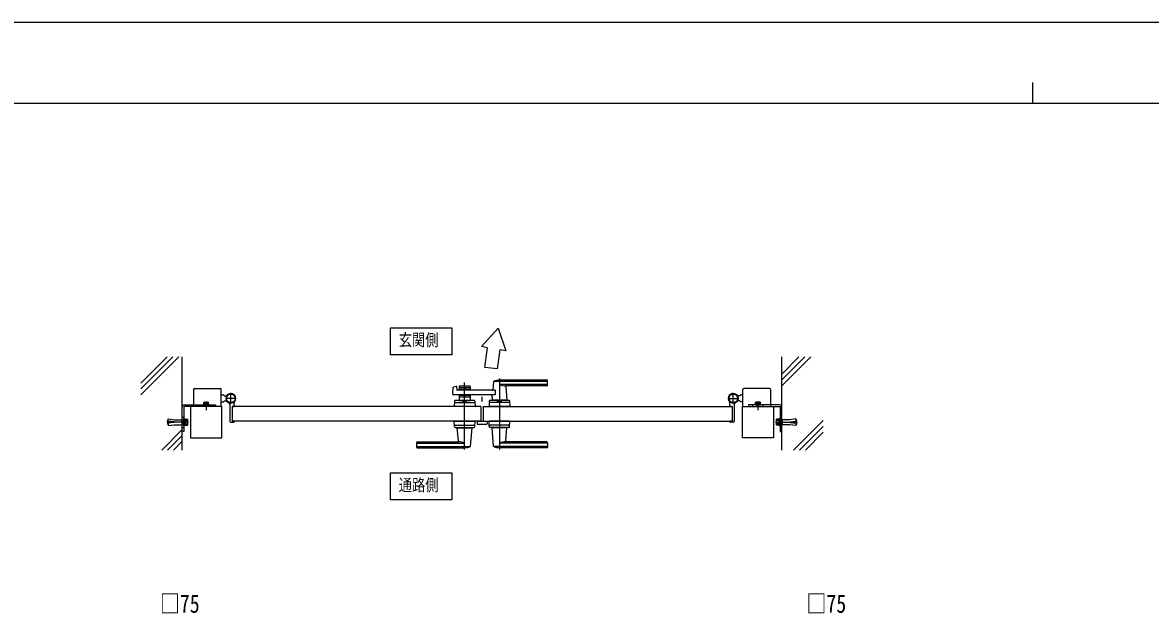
# Model space of a CAD drawing. Units: millimetres, scale not verified. Extents: x -4205 to 4205, y -2970 to 2970.
# Drawn here: x -2441 to 279, y 1535 to 2970 of the extents above; entities that cross this region are included whole.
import ezdxf
from ezdxf.enums import TextEntityAlignment as Align

# ---------------------------------------------------------------- set-up
doc = ezdxf.new("R2010")
doc.units = ezdxf.units.MM
doc.header["$LTSCALE"] = 20
for name, color, linetype in [('0-2_USER1', 3, 'Continuous'), ('0-3_YKK_12', 2, 'Continuous'), ('0-4_YKK_A1', 4, 'Continuous'), ('0-5_YKK_D', 6, 'Continuous'), ('0-6_YKK_ZWAK', 7, 'Continuous')]:
    doc.layers.add(name, color=color, linetype=linetype)
doc.styles.add('ＭＳ ゴシック', font='')
doc.styles.get('ＭＳ ゴシック').set_extended_font_data('MS Gothic')

msp = doc.modelspace()

# ---------------------------------------------------------------- linework, layer by layer
at = {"layer": '0-2_USER1'}
for points in [[(-1553.81, 2168.5), (-1553.81, 2233.5), (-1406.15, 2233.5), (-1406.15, 2168.5)], [(-1553.81, 1818.5), (-1553.81, 1883.5), (-1406.15, 1883.5), (-1406.15, 1818.5)]]:
    msp.add_lwpolyline(points, close=True, dxfattribs=at)
at = {"layer": '0-3_YKK_12'}
msp.add_line((-1332.98, 2056), (-1332.98, 2067.32), dxfattribs=at)
at = {"layer": '0-4_YKK_A1'}
for p, q in [((-1294.13, 2232.73), (-1334.35, 2188.21)), ((-1294.13, 2232.73), (-1275.27, 2177.8)), ((-1320.01, 2185.69), (-1334.35, 2188.21)), ((-1275.27, 2177.8), (-1290.04, 2180.4)), ((-2155.98, 2100.28), (-2092.76, 2163.5)), ((-2155.98, 2086.13), (-2078.62, 2163.5)), ((-2155.98, 2071.99), (-2064.47, 2163.5)), ((-2055.98, 1938.5), (-2055.98, 2163.5)), ((-609.98, 1938.5), (-609.98, 2163.5)), ((-609.98, 2122.1), (-568.58, 2163.5)), ((-609.98, 2107.96), (-554.44, 2163.5)), ((-609.98, 2093.82), (-540.3, 2163.5)), ((-1296.48, 2134.82), (-1326.31, 2138)), ((-1374.98, 1940.5), (-1374.98, 2102.06)), ((-1305.03, 2103.89), (-1306.73, 2084.81)), ((-1175.98, 2104.48), (-1304.77, 2104.48)), ((-1290.98, 2111.5), (-1290.98, 1940.5)), ((-1175.98, 2107.5), (-1290.98, 2107.5)), ((-1175.98, 2096.83), (-1290.98, 2096.83)), ((-1174.98, 2095.5), (-1174.98, 2106.5)), ((-2028.98, 2085), (-2028.98, 2043.5)), ((-2026.98, 2087), (-1963.98, 2087)), ((-1961.98, 2043.5), (-1961.98, 2085)), ((-1961.98, 2072), (-1956.98, 2072)), ((-1954.48, 2069.5), (-1956.98, 2072)), ((-1954.48, 2069.5), (-1948.79, 2069.5)), ((-1938.98, 2050.5), (-1938.98, 2076.5)), ((-1403.81, 2074.16), (-1402.59, 2089.57)), ((-1401.08, 2091.35), (-1395.66, 2092.7)), ((-1394.42, 2091.78), (-1394.03, 2083.95)), ((-1301.42, 2083), (-1393.03, 2083)), ((-1388.48, 2091.5), (-1388.48, 2083)), ((-1361.48, 2088.5), (-1388.48, 2088.5)), ((-1388.48, 2072), (-1388.48, 2058.5)), ((-1386.48, 2093.5), (-1363.48, 2093.5)), ((-1377.4, 2084.5), (-1386.48, 2084.5)), ((-1377.4, 2070.5), (-1386.48, 2070.5)), ((-1375.34, 2086.15), (-1376.69, 2084.79)), ((-1375.34, 2068.85), (-1376.69, 2070.21)), ((-1374.63, 2086.15), (-1373.28, 2084.79)), ((-1374.63, 2068.85), (-1373.28, 2070.21)), ((-1363.48, 2084.5), (-1372.57, 2084.5)), ((-1363.48, 2070.5), (-1372.57, 2070.5)), ((-1361.48, 2091.5), (-1361.48, 2083)), ((-1361.48, 2072), (-1361.48, 2058.5)), ((-1176.98, 2093.5), (-1276, 2093.5)), ((-1275.81, 2091.31), (-1273.01, 2059.82)), ((-726.98, 2050.5), (-726.98, 2076.5)), ((-711.48, 2069.5), (-717.17, 2069.5)), ((-711.48, 2069.5), (-708.98, 2072)), ((-703.98, 2072), (-708.98, 2072)), ((-703.98, 2043.5), (-703.98, 2085)), ((-638.98, 2087), (-701.98, 2087)), ((-636.98, 2085), (-636.98, 2043.5)), ((-2055.98, 1983.5), (-2055.98, 2042.5)), ((-2010.98, 2043.5), (-2010.98, 2047.5)), ((-1992.23, 2049.1), (-2004.73, 2049.1)), ((-2004.73, 2049.1), (-2004.73, 2047.5)), ((-1992.23, 2047.5), (-2004.73, 2047.5)), ((-2003.48, 2054.3), (-2004.25, 2053.85)), ((-2004.06, 2049.1), (-2004.06, 2050.3)), ((-2003.48, 2054.3), (-1993.48, 2054.3)), ((-2001.37, 2050.3), (-2001.37, 2053.85)), ((-1998.48, 2055.81), (-1998.48, 2034.87)), ((-1998.48, 2043.5), (-1998.48, 2047.5)), ((-1995.59, 2050.3), (-1995.59, 2053.85)), ((-1993.48, 2054.3), (-1992.71, 2053.85)), ((-1992.91, 2049.1), (-1992.91, 2050.3)), ((-1992.71, 2050.3), (-1992.71, 2053.85)), ((-1992.23, 2049.1), (-1992.23, 2047.5)), ((-1985.98, 2043.5), (-1985.98, 2047.5)), ((-1961.98, 2055), (-1956.98, 2055)), ((-1954.48, 2057.5), (-1956.98, 2055)), ((-1954.48, 2057.5), (-1948.79, 2057.5)), ((-1925.98, 2063.5), (-1951.98, 2063.5)), ((-1940.98, 2048.56), (-1940.98, 2008)), ((-1935.98, 2043.5), (-1935.98, 2008.5)), ((-1935.98, 2043.5), (-1935.98, 2008.5)), ((-1335.98, 2043.5), (-1935.98, 2043.5)), ((-1935.68, 2043.8), (-1931.48, 2043.8)), ((-1930.98, 2044.3), (-1930.98, 2053.34)), ((-1399.54, 2056.57), (-1399.98, 2043.5)), ((-1349.98, 2043.5), (-1399.98, 2043.5)), ((-1397.71, 2053.5), (-1352.25, 2053.5)), ((-1352.41, 2058.5), (-1397.55, 2058.5)), ((-1361.48, 2066.5), (-1388.48, 2066.5)), ((-1388.48, 2058.5), (-1361.48, 2058.5)), ((-1379.48, 2055.7), (-1379.48, 2058.5)), ((-1379.48, 2055.7), (-1370.48, 2055.7)), ((-1350.42, 2056.57), (-1349.98, 2043.5)), ((-1329.98, 2043.5), (-729.98, 2043.5)), ((-1315.54, 2056.57), (-1315.98, 2043.5)), ((-1265.98, 2043.5), (-1315.98, 2043.5)), ((-1268.25, 2053.5), (-1313.71, 2053.5)), ((-1268.41, 2058.5), (-1313.55, 2058.5)), ((-1272.98, 2059.49), (-1308.98, 2059.49)), ((-1308.98, 2058.5), (-1308.98, 2059.49)), ((-1308.35, 2066.55), (-1308.95, 2059.82)), ((-1273.31, 2059.49), (-1308.65, 2059.49)), ((-1305.98, 2059.49), (-1308.15, 2059.49)), ((-1295.73, 2043.5), (-1286.23, 2043.5)), ((-1295.48, 2055.7), (-1295.48, 2058.5)), ((-1273.31, 2059.49), (-1275.98, 2059.49)), ((-1272.98, 2058.5), (-1272.98, 2059.49)), ((-1266.42, 2056.57), (-1265.98, 2043.5)), ((-739.98, 2063.5), (-713.98, 2063.5)), ((-734.98, 2044.3), (-734.98, 2053.34)), ((-730.28, 2043.8), (-734.48, 2043.8)), ((-729.98, 2043.5), (-729.98, 2008.5)), ((-729.98, 2043.5), (-729.98, 2008.5)), ((-724.98, 2048.56), (-724.98, 2008)), ((-711.48, 2057.5), (-717.17, 2057.5)), ((-711.48, 2057.5), (-708.98, 2055)), ((-703.98, 2055), (-708.98, 2055)), ((-679.98, 2043.5), (-679.98, 2047.5)), ((-673.73, 2049.1), (-661.23, 2049.1)), ((-673.73, 2049.1), (-673.73, 2047.5)), ((-673.73, 2047.5), (-661.23, 2047.5)), ((-672.48, 2054.3), (-673.25, 2053.85)), ((-673.25, 2050.3), (-673.25, 2053.85)), ((-673.06, 2049.1), (-673.06, 2050.3)), ((-662.48, 2054.3), (-672.48, 2054.3)), ((-670.37, 2050.3), (-670.37, 2053.85)), ((-667.48, 2055.81), (-667.48, 2034.87)), ((-667.48, 2043.5), (-667.48, 2047.5)), ((-664.59, 2050.3), (-664.59, 2053.85)), ((-662.48, 2054.3), (-661.71, 2053.85)), ((-661.91, 2049.1), (-661.91, 2050.3)), ((-661.23, 2049.1), (-661.23, 2047.5)), ((-654.98, 2043.5), (-654.98, 2047.5)), ((-609.98, 1983.5), (-609.98, 2042.5)), ((-2090.87, 2008.31), (-2090.27, 2013.25)), ((-2090.37, 2008.25), (-2089.71, 2013.69)), ((-2090.27, 2013.25), (-2089.71, 2013.69)), ((-2055.98, 2018.5), (-2051.98, 2018.5)), ((-2048.38, 2013.51), (-2043.46, 2013.51)), ((-2042.88, 2012.5), (-2043.46, 2013.51)), ((-623.08, 2012.5), (-622.5, 2013.51)), ((-617.58, 2013.51), (-622.5, 2013.51)), ((-609.98, 2018.5), (-613.98, 2018.5)), ((-575.69, 2013.25), (-576.25, 2013.69)), ((-575.59, 2008.25), (-576.25, 2013.69)), ((-575.09, 2008.31), (-575.69, 2013.25)), ((-2105.63, 1938.5), (-2055.98, 1988.14)), ((-2040.88, 2006), (-2093.29, 2006)), ((-2090.98, 2010.5), (-2091.48, 2010)), ((-2091.48, 2010), (-2091.48, 2002)), ((-2091.48, 2002), (-2090.98, 2001.5)), ((-2090.98, 2010.5), (-2090.98, 2001.5)), ((-2090.98, 2010.5), (-2090.61, 2010.46)), ((-2090.98, 2001.5), (-2090.61, 2001.54)), ((-2075.98, 2006.5), (-2090.87, 2008.31)), ((-2075.98, 2005.5), (-2090.87, 2003.69)), ((-2090.87, 2003.69), (-2090.27, 1998.75)), ((-2090.37, 2003.75), (-2089.71, 1998.31)), ((-2090.27, 1998.75), (-2089.71, 1998.31)), ((-2089.71, 1998.29), (-2075.65, 2000)), ((-2075.98, 2005.5), (-2075.98, 2006.5)), ((-2075.65, 2000), (-2056.48, 2000)), ((-2056.48, 2012), (-2056.48, 2000)), ((-2055.98, 2011.5), (-2056.48, 2012)), ((-2055.98, 2000.5), (-2056.48, 2000)), ((-2055.98, 2000.5), (-2055.98, 2011.5)), ((-2051.98, 2006), (-2055.98, 2006)), ((-2055.98, 1993.5), (-2051.98, 1993.5)), ((-2048.38, 1998.75), (-2050.38, 1998.75)), ((-2048.38, 2009.75), (-2043.46, 2009.75)), ((-2048.38, 2002.25), (-2043.46, 2002.25)), ((-2042.88, 1999.5), (-2043.46, 1998.49)), ((-2042.88, 1999.5), (-2042.88, 2012.5)), ((-1938.98, 2006), (-1931.98, 2006)), ((-1935.68, 2008.2), (-1931.48, 2008.2)), ((-1930.98, 2007.7), (-1930.98, 2007)), ((-1399.54, 1995.43), (-1399.98, 2008.5)), ((-1399.98, 2008.5), (-1349.98, 2008.5)), ((-1397.71, 1998.5), (-1352.25, 1998.5)), ((-1397.55, 1993.5), (-1352.41, 1993.5)), ((-1392.98, 1993.5), (-1392.98, 1992.5)), ((-1392.98, 1992.5), (-1356.98, 1992.5)), ((-1390.15, 1960.68), (-1392.96, 1992.17)), ((-1360.93, 1948.1), (-1357.01, 1992.17)), ((-1356.98, 1993.5), (-1356.98, 1992.5)), ((-1350.42, 1995.43), (-1349.98, 2008.5)), ((-1344.98, 2008.5), (-1344.98, 2002)), ((-1344.98, 2008.5), (-1320.98, 2008.5)), ((-1343.98, 2001), (-1321.98, 2001)), ((-1320.98, 2008.5), (-1320.98, 2002)), ((-1315.54, 1995.43), (-1315.98, 2008.5)), ((-1265.98, 2008.5), (-1315.98, 2008.5)), ((-1268.25, 1998.5), (-1313.71, 1998.5)), ((-1268.41, 1993.5), (-1313.55, 1993.5)), ((-1308.98, 1993.5), (-1308.98, 1992.5)), ((-1272.98, 1992.5), (-1308.98, 1992.5)), ((-1305.03, 1948.1), (-1308.95, 1992.17)), ((-1275.81, 1960.68), (-1273, 1992.17)), ((-1272.98, 1993.5), (-1272.98, 1992.5)), ((-1266.42, 1995.43), (-1265.98, 2008.5)), ((-734.98, 2007.7), (-734.98, 2007)), ((-730.28, 2008.2), (-734.48, 2008.2)), ((-726.98, 2006), (-733.98, 2006)), ((-625.08, 2006), (-572.67, 2006)), ((-623.08, 1999.5), (-623.08, 2012.5)), ((-623.08, 1999.5), (-622.5, 1998.49)), ((-617.58, 2009.75), (-622.5, 2009.75)), ((-617.58, 2002.25), (-622.5, 2002.25)), ((-617.58, 1998.75), (-615.58, 1998.75)), ((-613.98, 2006), (-609.98, 2006)), ((-609.98, 1993.5), (-613.98, 1993.5)), ((-609.98, 2011.5), (-609.48, 2012)), ((-609.98, 2000.5), (-609.98, 2011.5)), ((-609.98, 2000.5), (-609.48, 2000)), ((-609.48, 2012), (-609.48, 2000)), ((-590.31, 2000), (-609.48, 2000)), ((-576.25, 1998.29), (-590.31, 2000)), ((-589.98, 2006.5), (-575.09, 2008.31)), ((-589.98, 2005.5), (-589.98, 2006.5)), ((-589.98, 2005.5), (-575.09, 2003.69)), ((-581.45, 1938.5), (-509.98, 2009.97)), ((-575.59, 2003.75), (-576.25, 1998.31)), ((-575.69, 1998.75), (-576.25, 1998.31)), ((-575.09, 2003.69), (-575.69, 1998.75)), ((-574.98, 2010.5), (-575.35, 2010.46)), ((-574.98, 2001.5), (-575.35, 2001.54)), ((-574.98, 2010.5), (-574.48, 2010)), ((-574.98, 2010.5), (-574.98, 2001.5)), ((-574.48, 2002), (-574.98, 2001.5)), ((-574.48, 2010), (-574.48, 2002)), ((-567.31, 1938.5), (-509.98, 1995.83)), ((-2091.48, 1938.5), (-2055.98, 1974)), ((-2077.34, 1938.5), (-2055.98, 1959.86)), ((-553.17, 1938.5), (-509.98, 1981.69)), ((-1490.98, 1956.5), (-1490.98, 1945.5)), ((-1489.98, 1955.17), (-1374.98, 1955.17)), ((-1489.98, 1947.52), (-1361.19, 1947.52)), ((-1489.98, 1944.5), (-1374.98, 1944.5)), ((-1488.98, 1958.5), (-1389.96, 1958.5)), ((-1175.98, 1947.52), (-1304.77, 1947.52)), ((-1175.98, 1955.17), (-1290.98, 1955.17)), ((-1175.98, 1944.5), (-1290.98, 1944.5)), ((-1176.98, 1958.5), (-1276, 1958.5)), ((-1174.98, 1956.5), (-1174.98, 1945.5))]:
    msp.add_line(p, q, dxfattribs=at)
for points in [[(-1301.42, 2083), (-1301.42, 2072), (-1401.81, 2072)], [(-2051.98, 2042.5), (-2051.98, 1983.5), (-2055.98, 1983.5)], [(-2050.98, 2047.5), (-1975.98, 2047.5), (-1975.98, 2043.5), (-2050.98, 2043.5)], [(-1992.71, 2050.3), (-2004.25, 2050.3), (-2004.25, 2053.85)], [(-2001.53, 2054.3), (-2000.38, 2051.94), (-1998.48, 2050.93)], [(-1995.43, 2054.3), (-1996.58, 2051.94), (-1998.48, 2050.93)], [(-1335.98, 2043.5), (-1335.98, 2008.5), (-1935.98, 2008.5)], [(-1379.48, 2055.7), (-1370.48, 2055.7), (-1370.48, 2058.5)], [(-1329.98, 2043.5), (-1329.98, 2008.5), (-729.98, 2008.5)], [(-1295.48, 2055.7), (-1286.48, 2055.7), (-1286.48, 2058.5)], [(-614.98, 2047.5), (-689.98, 2047.5), (-689.98, 2043.5), (-614.98, 2043.5)], [(-673.25, 2050.3), (-661.71, 2050.3), (-661.71, 2053.85)], [(-670.53, 2054.3), (-669.38, 2051.94), (-667.48, 2050.93)], [(-664.43, 2054.3), (-665.58, 2051.94), (-667.48, 2050.93)], [(-613.98, 2042.5), (-613.98, 1983.5), (-609.98, 1983.5)], [(-2089.71, 2013.71), (-2075.65, 2012), (-2056.48, 2012)], [(-2050.38, 2013.25), (-2048.38, 2013.25), (-2048.38, 1998.75)], [(-2048.38, 2013.51), (-2048.38, 1998.49), (-2043.46, 1998.49)], [(-617.58, 2013.51), (-617.58, 1998.49), (-622.5, 1998.49)], [(-615.58, 2013.25), (-617.58, 2013.25), (-617.58, 1998.75)], [(-576.25, 2013.71), (-590.31, 2012), (-609.48, 2012)]]:
    msp.add_lwpolyline(points, dxfattribs=at)
for points in [[(-2035.98, 1968.5), (-1960.98, 1968.5), (-1960.98, 2043.5), (-2035.98, 2043.5)], [(-629.98, 1968.5), (-704.98, 1968.5), (-704.98, 2043.5), (-629.98, 2043.5)], [(-2051.98, 1997.5), (-2051.98, 2014.5), (-2050.38, 2014.5), (-2050.38, 1997.5)], [(-613.98, 1997.5), (-613.98, 2014.5), (-615.58, 2014.5), (-615.58, 1997.5)]]:
    msp.add_lwpolyline(points, close=True, dxfattribs=at)
for centre, radius in [((-1938.98, 2063.5), 11.5), ((-1938.98, 2063.5), 10.35), ((-726.98, 2063.5), 11.5), ((-726.98, 2063.5), 10.35)]:
    msp.add_circle(centre, radius, dxfattribs=at)
for centre, radius, start, end in [((-9321.1, 3217.58), 8067.36, 352.30953, 352.65116), ((-626.98, 2063.5), 673.28, 170.00114, 173.91932), ((-1304.04, 2103.81), 1, 113.30607, 174.91858), ((-1290.98, 2073.5), 34, 90, 113.30607), ((-1277.19, 2123.48), 30, 242.63879, 272.27092), ((-1176.98, 2095.5), 2, 270, 0), ((-1175.98, 2106.5), 1, 0, 90), ((-1175.98, 2103.48), 1, 0, 90), ((-1175.98, 2097.83), 1, 270, 0), ((-2026.98, 2085), 2, 90, 180), ((-1963.98, 2085), 2, 0, 90), ((-1938.98, 2063.5), 11.5, 321.98772, 244.89722), ((-1401.81, 2074), 2, 175.49449, 270), ((-1400.6, 2089.41), 2, 104.03624, 175.49449), ((-1395.42, 2091.73), 1, 2.86241, 104.03624), ((-1393.03, 2084), 1, 182.86241, 270), ((-1386.48, 2091.5), 2, 90, 180), ((-1386.48, 2086.5), 2, 180, 270), ((-1386.48, 2068.5), 2, 90, 180), ((-1377.4, 2085.5), 1, 270, 315), ((-1377.4, 2069.5), 1, 45, 90), ((-1374.98, 2085.79), 0.5, 45, 135), ((-1374.98, 2069.21), 0.5, 225, 315), ((-1372.57, 2085.5), 1, 225, 270), ((-1372.57, 2069.5), 1, 90, 135), ((-1363.48, 2091.5), 2, 0, 90), ((-1363.48, 2086.5), 2, 270, 0), ((-1363.48, 2068.5), 2, 0, 90), ((-1313.33, 2066.99), 5, 354.91858, 90), ((-1308.72, 2084.99), 2, 270, 354.91858), ((-1273.82, 2091.5), 2, 90, 185.08142), ((-726.98, 2063.5), 11.5, 295.10278, 218.01228), ((-701.98, 2085), 2, 90, 180), ((-638.98, 2085), 2, 0, 90), ((-2050.98, 2042.5), 5, 90, 180), ((-2050.98, 2042.5), 1, 90, 180), ((-2002.81, 2051.74), 2.56, 55.61575, 124.38425), ((-1998.48, 2044.75), 9.55, 72.41205, 107.58795), ((-1994.15, 2051.74), 2.56, 55.61575, 124.38425), ((-1945.98, 2048.56), 5, 0.00002, 64.89722), ((-1935.68, 2043.5), 0.3, 90, 180), ((-1931.48, 2044.3), 0.5, 270, 0), ((-1925.98, 2053.34), 5, 141.98772, 180), ((-1397.71, 2051.5), 2, 90, 178.09085), ((-1397.55, 2056.5), 2, 90, 178.09085), ((-1374.98, 2046.09), 10.61, 64.90378, 115.09622), ((-1352.41, 2056.5), 2, 1.90915, 90), ((-1352.25, 2051.5), 2, 1.90915, 90), ((-1313.71, 2051.5), 2, 90, 178.09085), ((-1313.55, 2056.5), 2, 90, 178.09085), ((-1308.65, 2059.79), 0.3, 174.91858, 270), ((-1290.98, 2046.09), 10.61, 64.90378, 115.09622), ((-1273.31, 2059.79), 0.3, 270, 5.08142), ((-1268.41, 2056.5), 2, 1.90915, 90), ((-1268.25, 2051.5), 2, 1.90915, 90), ((-739.98, 2053.34), 5, 0, 38.01228), ((-734.48, 2044.3), 0.5, 180, 270), ((-730.28, 2043.5), 0.3, 0, 90), ((-719.98, 2048.56), 5, 115.10278, 179.99998), ((-671.81, 2051.74), 2.56, 55.61575, 124.38425), ((-667.48, 2044.75), 9.55, 72.41205, 107.58795), ((-663.15, 2051.74), 2.56, 55.61575, 124.38425), ((-614.98, 2042.5), 5, 0, 90), ((-614.98, 2042.5), 1, 0, 90), ((-2046.2, 2011.63), 3.32, 325.61575, 34.38425), ((-619.76, 2011.63), 3.32, 145.61575, 214.38425), ((-2055.3, 2006), 12.42, 342.41205, 17.58795), ((-2046.2, 2000.37), 3.32, 325.61575, 34.38425), ((-1938.98, 2008), 2, 180, 270), ((-1935.68, 2008.5), 0.3, 180, 270), ((-1931.98, 2007), 1, 270, 0), ((-1931.48, 2007.7), 0.5, 0, 90), ((-1397.71, 2000.5), 2, 181.90915, 270), ((-1397.55, 1995.5), 2, 181.90915, 270), ((-1392.66, 1992.2), 0.3, 90, 185.08142), ((-1357.31, 1992.2), 0.3, 354.91858, 90), ((-1352.41, 1995.5), 2, 270, 358.09085), ((-1352.25, 2000.5), 2, 270, 358.09085), ((-1343.98, 2002), 1, 180, 270), ((-1321.98, 2002), 1, 270, 360), ((-1313.71, 2000.5), 2, 181.90915, 270), ((-1313.55, 1995.5), 2, 181.90915, 270), ((-1308.65, 1992.2), 0.3, 90, 185.08142), ((-1273.3, 1992.2), 0.3, 354.91858, 90), ((-1268.41, 1995.5), 2, 270, 358.09085), ((-1268.25, 2000.5), 2, 270, 358.09085), ((-734.48, 2007.7), 0.5, 90, 180), ((-733.98, 2007), 1, 180, 270), ((-730.28, 2008.5), 0.3, 270, 0), ((-726.98, 2008), 2, 270, 0), ((-610.66, 2006), 12.42, 162.41205, 197.58795), ((-619.76, 2000.37), 3.32, 145.61575, 214.38425), ((-1392.15, 1960.5), 2, 270, 5.08142), ((-1273.81, 1960.5), 2, 174.91858, 270), ((-1488.98, 1956.5), 2, 90, 180), ((-1489.98, 1954.17), 1, 90, 180), ((-1489.98, 1948.52), 1, 180, 270), ((-1489.98, 1945.5), 1, 180, 270), ((-1388.77, 1928.52), 30, 62.63879, 92.27092), ((-1374.98, 1978.5), 34, 270, 293.30607), ((-1361.93, 1948.19), 1, 293.30607, 354.91858), ((-1304.03, 1948.19), 1, 185.08142, 246.69393), ((-1290.98, 1978.5), 34, 246.69393, 270), ((-1277.19, 1928.52), 30, 87.72908, 117.36121), ((-1176.98, 1956.5), 2, 0, 90), ((-1175.98, 1954.17), 1, 0, 90), ((-1175.98, 1948.52), 1, 270, 0), ((-1175.98, 1945.5), 1, 270, 0)]:
    msp.add_arc(centre, radius, start, end, dxfattribs=at)
at = {"layer": '0-6_YKK_ZWAK'}
for p, q in [((-4.98, 2825), (-4.98, 2775)), ((3895.02, 2775), (-3904.98, 2775))]:
    msp.add_line(p, q, dxfattribs=at)
msp.add_lwpolyline([(-4205, -2970), (4205, -2970), (4205, 2970), (-4205, 2970)], close=True, dxfattribs=at)

# ---------------------------------------------------------------- texts
at = {"layer": '0-2_USER1', "style": 'ＭＳ ゴシック', "width": 0.8}
for s, p in [('玄関側', (-1534, 2181)), ('通路側', (-1534, 1831))]:
    msp.add_text(s, height=29.33, dxfattribs=at).set_placement(p, align=Align.BOTTOM_LEFT)
at = {"layer": '0-5_YKK_D', "style": 'ＭＳ ゴシック', "width": 0.8}
for p in [(-2109.98, 1533), (-550.5, 1533)]:
    msp.add_text('□75', height=43.99, dxfattribs=at).set_placement(p, align=Align.BOTTOM_LEFT)

doc.saveas('drawing.dxf')
